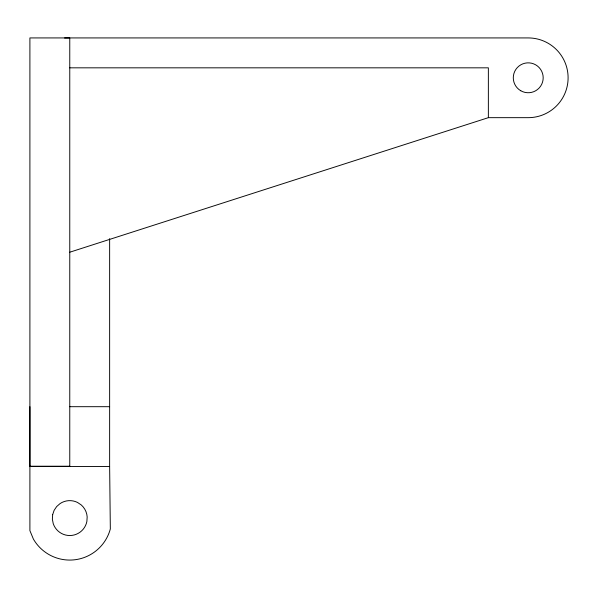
<?xml version="1.0" encoding="UTF-8"?>
<svg xmlns="http://www.w3.org/2000/svg" width="598" height="598" viewBox="0 0 598 598"><rect width="100%" height="100%" fill="white"/><g stroke="black" fill="none" stroke-linecap="round" stroke-linejoin="round"><path stroke-width="0.9" d="M69.764 252.214L488.364 117.664L528.236 117.664A39.864 39.864 0 0 0 568.1 77.792A39.864 39.864 0 0 0 528.236 37.928L29.9 37.928L29.9 530.635L33.398 539.075A41.995 41.995 0 0 0 110.331 528.946L109.636 466.492L109.636 238.677M64.547 37.988L69.764 37.928L69.764 466.492M69.764 67.828L488.364 67.828L488.364 117.664M69.764 406.692L109.636 406.692M29.9 466.216L69.764 466.216M109.636 466.492L29.9 466.492L29.9 406.692M52.661 514.661L52.362 519.206L53.244 523.669A17.439 17.439 0 0 0 86.874 521.486L87.173 516.941A17.439 17.439 0 0 0 81.276 504.966L77.486 502.432A17.439 17.439 0 0 0 60.084 503.568L56.66 506.566L54.126 510.348L52.661 514.661M520.761 90.739A14.95 14.95 0 0 0 543.186 77.792A14.95 14.95 0 0 0 520.761 64.846A14.95 14.95 0 0 0 520.761 90.739"/></g></svg>
